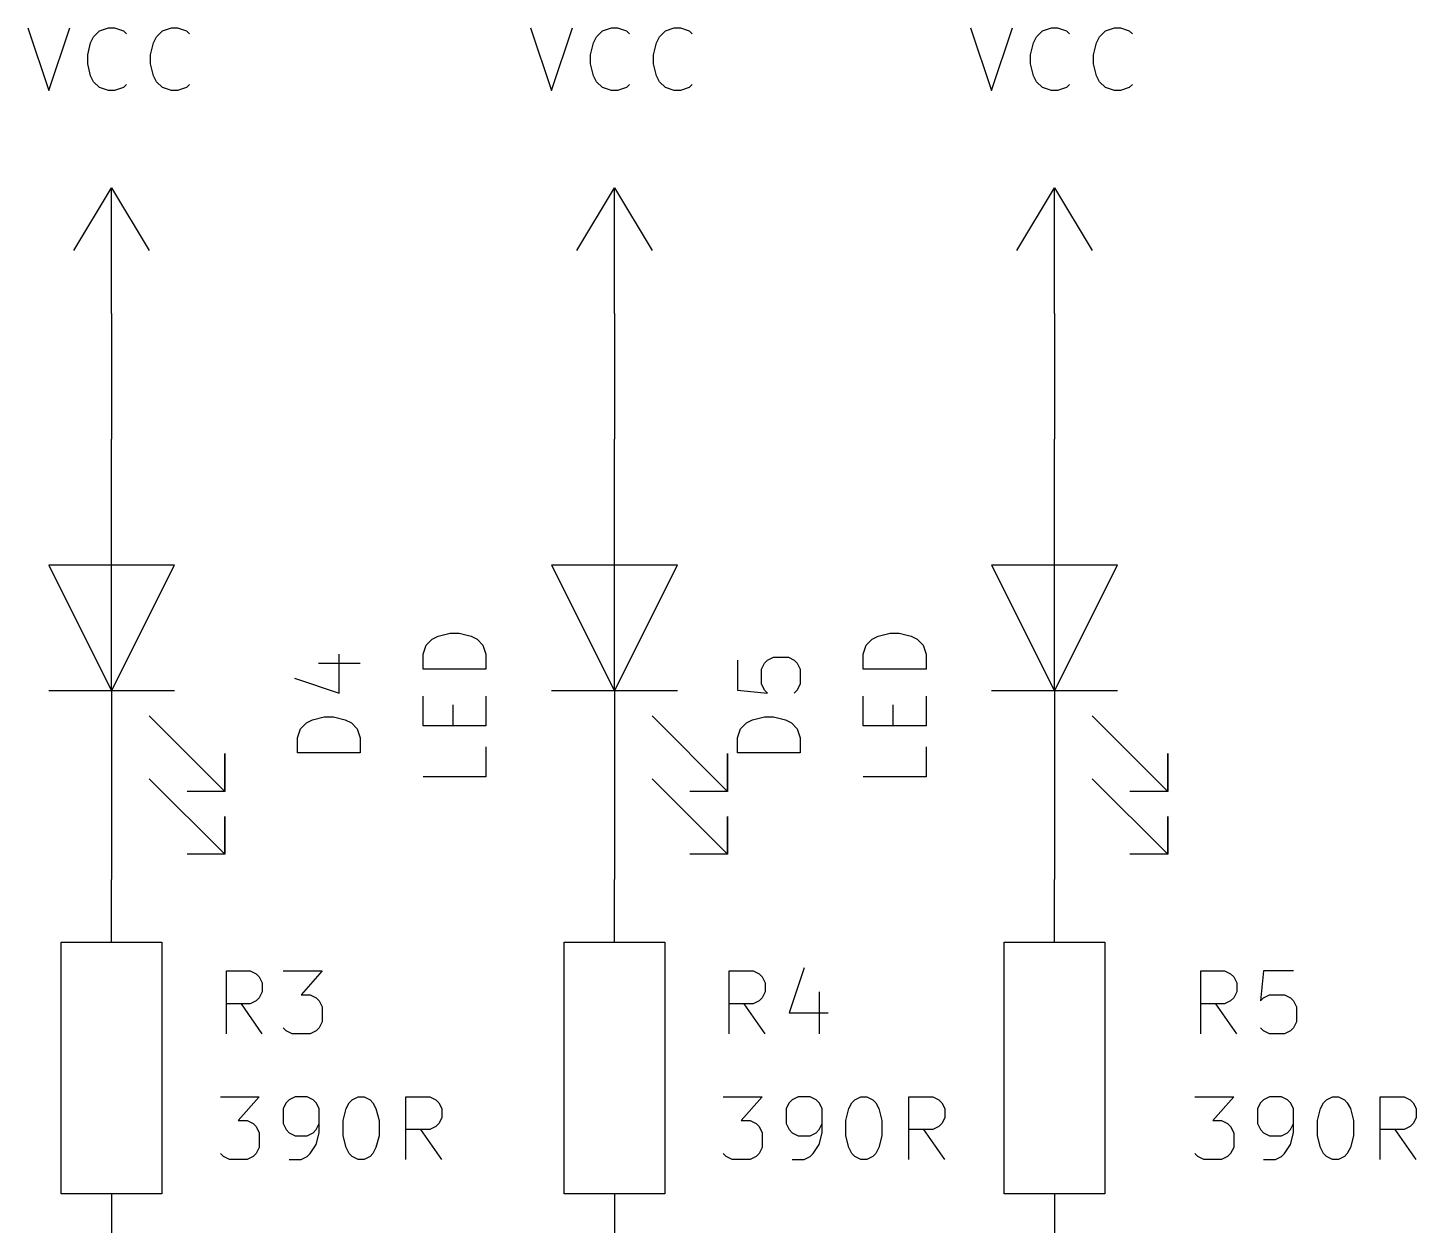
# Model space of a CAD drawing. Extents: x 0.4 to 11.3, y -7.9 to -0.4.
# Drawn here: x 5.883 to 6.988, y -2.625 to -1.673 of the extents above; entities that cross this region are included whole.
import ezdxf

# ---------------------------------------------------------------- set-up
doc = ezdxf.new("R2010")
doc.units = 0
doc.header["$MEASUREMENT"] = 0
for name, color, linetype in [('CYAN2', 4, 'CONTINUOUS'), ('GREEN3', 91, 'CONTINUOUS'), ('RED2', 1, 'CONTINUOUS')]:
    doc.layers.add(name, color=color, linetype=linetype)

msp = doc.modelspace()

# ---------------------------------------------------------------- linework, layer by layer
at = {"layer": 'CYAN2', "linetype": 'CONTINUOUS'}
for p, q in [((5.8833, -1.6728), (5.9, -1.7228)), ((5.9, -1.7228), (5.9167, -1.6728)), ((5.9357, -1.6799), (5.9405, -1.6752)), ((5.9405, -1.6752), (5.9476, -1.6728)), ((5.9476, -1.6728), (5.9524, -1.6728)), ((5.9524, -1.6728), (5.9595, -1.6752)), ((5.9595, -1.6752), (5.9619, -1.6776)), ((5.9857, -1.6799), (5.9905, -1.6752)), ((5.9905, -1.6752), (5.9976, -1.6728)), ((5.9976, -1.6728), (6.0024, -1.6728)), ((6.0024, -1.6728), (6.0095, -1.6752)), ((6.0095, -1.6752), (6.0119, -1.6776)), ((6.2833, -1.6728), (6.3, -1.7228)), ((6.3, -1.7228), (6.3167, -1.6728)), ((6.3357, -1.6799), (6.3405, -1.6752)), ((6.3405, -1.6752), (6.3476, -1.6728)), ((6.3476, -1.6728), (6.3524, -1.6728)), ((6.3524, -1.6728), (6.3595, -1.6752)), ((6.3595, -1.6752), (6.3619, -1.6776)), ((6.3857, -1.6799), (6.3905, -1.6752)), ((6.3905, -1.6752), (6.3976, -1.6728)), ((6.3976, -1.6728), (6.4024, -1.6728)), ((6.4024, -1.6728), (6.4095, -1.6752)), ((6.4095, -1.6752), (6.4119, -1.6776)), ((6.6333, -1.6728), (6.65, -1.7228)), ((6.65, -1.7228), (6.6667, -1.6728)), ((6.6857, -1.6799), (6.6905, -1.6752)), ((6.6905, -1.6752), (6.6976, -1.6728)), ((6.6976, -1.6728), (6.7024, -1.6728)), ((6.7024, -1.6728), (6.7095, -1.6752)), ((6.7095, -1.6752), (6.7119, -1.6776)), ((6.7357, -1.6799), (6.7405, -1.6752)), ((6.7405, -1.6752), (6.7476, -1.6728)), ((6.7476, -1.6728), (6.7524, -1.6728)), ((6.7524, -1.6728), (6.7595, -1.6752)), ((6.7595, -1.6752), (6.7619, -1.6776)), ((5.931, -1.6942), (5.9333, -1.6847)), ((5.9333, -1.6847), (5.9357, -1.6799)), ((5.981, -1.6942), (5.9833, -1.6847)), ((5.9833, -1.6847), (5.9857, -1.6799)), ((6.331, -1.6942), (6.3333, -1.6847)), ((6.3333, -1.6847), (6.3357, -1.6799)), ((6.381, -1.6942), (6.3833, -1.6847)), ((6.3833, -1.6847), (6.3857, -1.6799)), ((6.681, -1.6942), (6.6833, -1.6847)), ((6.6833, -1.6847), (6.6857, -1.6799)), ((6.731, -1.6942), (6.7333, -1.6847)), ((6.7333, -1.6847), (6.7357, -1.6799)), ((5.931, -1.7014), (5.931, -1.6942)), ((5.981, -1.7014), (5.981, -1.6942)), ((6.331, -1.7014), (6.331, -1.6942)), ((6.381, -1.7014), (6.381, -1.6942)), ((6.681, -1.7014), (6.681, -1.6942)), ((6.731, -1.7014), (6.731, -1.6942)), ((5.9333, -1.7109), (5.931, -1.7014)), ((5.9357, -1.7157), (5.9333, -1.7109)), ((5.9833, -1.7109), (5.981, -1.7014)), ((5.9857, -1.7157), (5.9833, -1.7109)), ((6.3333, -1.7109), (6.331, -1.7014)), ((6.3357, -1.7157), (6.3333, -1.7109)), ((6.3833, -1.7109), (6.381, -1.7014)), ((6.3857, -1.7157), (6.3833, -1.7109)), ((6.6833, -1.7109), (6.681, -1.7014)), ((6.6857, -1.7157), (6.6833, -1.7109)), ((6.7333, -1.7109), (6.731, -1.7014)), ((6.7357, -1.7157), (6.7333, -1.7109)), ((5.9405, -1.7204), (5.9357, -1.7157)), ((5.9476, -1.7228), (5.9405, -1.7204)), ((5.9524, -1.7228), (5.9476, -1.7228)), ((5.9595, -1.7204), (5.9524, -1.7228)), ((5.9619, -1.718), (5.9595, -1.7204)), ((5.9905, -1.7204), (5.9857, -1.7157)), ((5.9976, -1.7228), (5.9905, -1.7204)), ((6.0024, -1.7228), (5.9976, -1.7228)), ((6.0095, -1.7204), (6.0024, -1.7228)), ((6.0119, -1.718), (6.0095, -1.7204)), ((6.3405, -1.7204), (6.3357, -1.7157)), ((6.3476, -1.7228), (6.3405, -1.7204)), ((6.3524, -1.7228), (6.3476, -1.7228)), ((6.3595, -1.7204), (6.3524, -1.7228)), ((6.3619, -1.718), (6.3595, -1.7204)), ((6.3905, -1.7204), (6.3857, -1.7157)), ((6.3976, -1.7228), (6.3905, -1.7204)), ((6.4024, -1.7228), (6.3976, -1.7228)), ((6.4095, -1.7204), (6.4024, -1.7228)), ((6.4119, -1.718), (6.4095, -1.7204)), ((6.6905, -1.7204), (6.6857, -1.7157)), ((6.6976, -1.7228), (6.6905, -1.7204)), ((6.7024, -1.7228), (6.6976, -1.7228)), ((6.7095, -1.7204), (6.7024, -1.7228)), ((6.7119, -1.718), (6.7095, -1.7204)), ((6.7405, -1.7204), (6.7357, -1.7157)), ((6.7476, -1.7228), (6.7405, -1.7204)), ((6.7524, -1.7228), (6.7476, -1.7228)), ((6.7595, -1.7204), (6.7524, -1.7228)), ((6.7619, -1.718), (6.7595, -1.7204)), ((6.1978, -2.1708), (6.2002, -2.1637)), ((6.1978, -2.1708), (6.2002, -2.1637)), ((6.2002, -2.1637), (6.2049, -2.1589)), ((6.2002, -2.1637), (6.2049, -2.1589)), ((6.2049, -2.1589), (6.2097, -2.1565)), ((6.2049, -2.1589), (6.2097, -2.1565)), ((6.2097, -2.1565), (6.2192, -2.1542)), ((6.2097, -2.1565), (6.2192, -2.1542)), ((6.2192, -2.1542), (6.2264, -2.1542)), ((6.2192, -2.1542), (6.2264, -2.1542)), ((6.2264, -2.1542), (6.2359, -2.1565)), ((6.2264, -2.1542), (6.2359, -2.1565)), ((6.2359, -2.1565), (6.2407, -2.1589)), ((6.2359, -2.1565), (6.2407, -2.1589)), ((6.2407, -2.1589), (6.2454, -2.1637)), ((6.2407, -2.1589), (6.2454, -2.1637)), ((6.2454, -2.1637), (6.2478, -2.1708)), ((6.2454, -2.1637), (6.2478, -2.1708)), ((6.5478, -2.1708), (6.5502, -2.1637)), ((6.5478, -2.1708), (6.5502, -2.1637)), ((6.5502, -2.1637), (6.5549, -2.1589)), ((6.5502, -2.1637), (6.5549, -2.1589)), ((6.5549, -2.1589), (6.5597, -2.1565)), ((6.5549, -2.1589), (6.5597, -2.1565)), ((6.5597, -2.1565), (6.5692, -2.1542)), ((6.5597, -2.1565), (6.5692, -2.1542)), ((6.5692, -2.1542), (6.5764, -2.1542)), ((6.5692, -2.1542), (6.5764, -2.1542)), ((6.5764, -2.1542), (6.5859, -2.1565)), ((6.5764, -2.1542), (6.5859, -2.1565)), ((6.5859, -2.1565), (6.5907, -2.1589)), ((6.5859, -2.1565), (6.5907, -2.1589)), ((6.5907, -2.1589), (6.5954, -2.1637)), ((6.5907, -2.1589), (6.5954, -2.1637)), ((6.5954, -2.1637), (6.5978, -2.1708)), ((6.5954, -2.1637), (6.5978, -2.1708)), ((6.1311, -2.2018), (6.1311, -2.1708)), ((6.1311, -2.2018), (6.1311, -2.1708)), ((6.1978, -2.1827), (6.1978, -2.1708)), ((6.1978, -2.1827), (6.1978, -2.1708)), ((6.2478, -2.1708), (6.2478, -2.1827)), ((6.2478, -2.1708), (6.2478, -2.1827)), ((6.4478, -2.1756), (6.4478, -2.1994)), ((6.4478, -2.1756), (6.4478, -2.1994)), ((6.4692, -2.178), (6.4716, -2.1756)), ((6.4692, -2.178), (6.4716, -2.1756)), ((6.4716, -2.1756), (6.4764, -2.1732)), ((6.4716, -2.1756), (6.4764, -2.1732)), ((6.4764, -2.1732), (6.4883, -2.1732)), ((6.4764, -2.1732), (6.4883, -2.1732)), ((6.4883, -2.1732), (6.493, -2.1756)), ((6.4883, -2.1732), (6.493, -2.1756)), ((6.493, -2.1756), (6.4954, -2.178)), ((6.493, -2.1756), (6.4954, -2.178)), ((6.5478, -2.1827), (6.5478, -2.1708)), ((6.5478, -2.1827), (6.5478, -2.1708)), ((6.5978, -2.1708), (6.5978, -2.1827)), ((6.5978, -2.1708), (6.5978, -2.1827)), ((6.1145, -2.178), (6.1478, -2.178)), ((6.1145, -2.178), (6.1478, -2.178)), ((6.2478, -2.1827), (6.1978, -2.1827)), ((6.2478, -2.1827), (6.1978, -2.1827)), ((6.4669, -2.1827), (6.4692, -2.178)), ((6.4669, -2.1827), (6.4692, -2.178)), ((6.4669, -2.1946), (6.4669, -2.1827)), ((6.4669, -2.1946), (6.4669, -2.1827)), ((6.4954, -2.178), (6.4978, -2.1827)), ((6.4954, -2.178), (6.4978, -2.1827)), ((6.4978, -2.1827), (6.4978, -2.1946)), ((6.4978, -2.1827), (6.4978, -2.1946)), ((6.5978, -2.1827), (6.5478, -2.1827)), ((6.5978, -2.1827), (6.5478, -2.1827)), ((6.0954, -2.1899), (6.1311, -2.2018)), ((6.0954, -2.1899), (6.1311, -2.2018)), ((6.4692, -2.1994), (6.4669, -2.1946)), ((6.4692, -2.1994), (6.4669, -2.1946)), ((6.4978, -2.1946), (6.4954, -2.1994)), ((6.4978, -2.1946), (6.4954, -2.1994)), ((6.1978, -2.228), (6.1978, -2.2042)), ((6.1978, -2.228), (6.1978, -2.2042)), ((6.2478, -2.2042), (6.2478, -2.228)), ((6.2478, -2.2042), (6.2478, -2.228)), ((6.4478, -2.1994), (6.4716, -2.2018)), ((6.4478, -2.1994), (6.4716, -2.2018)), ((6.4716, -2.2018), (6.4692, -2.1994)), ((6.4716, -2.2018), (6.4692, -2.1994)), ((6.4954, -2.1994), (6.493, -2.2018)), ((6.4954, -2.1994), (6.493, -2.2018)), ((6.5478, -2.228), (6.5478, -2.2042)), ((6.5478, -2.228), (6.5478, -2.2042)), ((6.5978, -2.2042), (6.5978, -2.228)), ((6.5978, -2.2042), (6.5978, -2.228)), ((6.2216, -2.228), (6.2216, -2.2113)), ((6.2216, -2.228), (6.2216, -2.2113)), ((6.5716, -2.228), (6.5716, -2.2113)), ((6.5716, -2.228), (6.5716, -2.2113)), ((6.0978, -2.2375), (6.1002, -2.2304)), ((6.0978, -2.2375), (6.1002, -2.2304)), ((6.1002, -2.2304), (6.1049, -2.2256)), ((6.1002, -2.2304), (6.1049, -2.2256)), ((6.1049, -2.2256), (6.1097, -2.2232)), ((6.1049, -2.2256), (6.1097, -2.2232)), ((6.1097, -2.2232), (6.1192, -2.2208)), ((6.1097, -2.2232), (6.1192, -2.2208)), ((6.1192, -2.2208), (6.1264, -2.2208)), ((6.1192, -2.2208), (6.1264, -2.2208)), ((6.1264, -2.2208), (6.1359, -2.2232)), ((6.1264, -2.2208), (6.1359, -2.2232)), ((6.1359, -2.2232), (6.1407, -2.2256)), ((6.1359, -2.2232), (6.1407, -2.2256)), ((6.1407, -2.2256), (6.1454, -2.2304)), ((6.1407, -2.2256), (6.1454, -2.2304)), ((6.1454, -2.2304), (6.1478, -2.2375)), ((6.1454, -2.2304), (6.1478, -2.2375)), ((6.2478, -2.228), (6.1978, -2.228)), ((6.2478, -2.228), (6.1978, -2.228)), ((6.4478, -2.2375), (6.4502, -2.2304)), ((6.4478, -2.2375), (6.4502, -2.2304)), ((6.4502, -2.2304), (6.4549, -2.2256)), ((6.4502, -2.2304), (6.4549, -2.2256)), ((6.4549, -2.2256), (6.4597, -2.2232)), ((6.4549, -2.2256), (6.4597, -2.2232)), ((6.4597, -2.2232), (6.4692, -2.2208)), ((6.4597, -2.2232), (6.4692, -2.2208)), ((6.4692, -2.2208), (6.4764, -2.2208)), ((6.4692, -2.2208), (6.4764, -2.2208)), ((6.4764, -2.2208), (6.4859, -2.2232)), ((6.4764, -2.2208), (6.4859, -2.2232)), ((6.4859, -2.2232), (6.4907, -2.2256)), ((6.4859, -2.2232), (6.4907, -2.2256)), ((6.4907, -2.2256), (6.4954, -2.2304)), ((6.4907, -2.2256), (6.4954, -2.2304)), ((6.4954, -2.2304), (6.4978, -2.2375)), ((6.4954, -2.2304), (6.4978, -2.2375)), ((6.5978, -2.228), (6.5478, -2.228)), ((6.5978, -2.228), (6.5478, -2.228)), ((6.0978, -2.2494), (6.0978, -2.2375)), ((6.0978, -2.2494), (6.0978, -2.2375)), ((6.1478, -2.2375), (6.1478, -2.2494)), ((6.1478, -2.2375), (6.1478, -2.2494)), ((6.4478, -2.2494), (6.4478, -2.2375)), ((6.4478, -2.2494), (6.4478, -2.2375)), ((6.4978, -2.2375), (6.4978, -2.2494)), ((6.4978, -2.2375), (6.4978, -2.2494)), ((6.1478, -2.2494), (6.0978, -2.2494)), ((6.1478, -2.2494), (6.0978, -2.2494)), ((6.2478, -2.2446), (6.2478, -2.2684)), ((6.2478, -2.2446), (6.2478, -2.2684)), ((6.4978, -2.2494), (6.4478, -2.2494)), ((6.4978, -2.2494), (6.4478, -2.2494)), ((6.5978, -2.2446), (6.5978, -2.2684)), ((6.5978, -2.2446), (6.5978, -2.2684)), ((6.2478, -2.2684), (6.1978, -2.2684)), ((6.2478, -2.2684), (6.1978, -2.2684)), ((6.5978, -2.2684), (6.5478, -2.2684)), ((6.5978, -2.2684), (6.5478, -2.2684)), ((6.0413, -2.4728), (6.0413, -2.4228)), ((6.0413, -2.4228), (6.0603, -2.4228)), ((6.0603, -2.4228), (6.0651, -2.4252)), ((6.0651, -2.4252), (6.0675, -2.4276)), ((6.0675, -2.4276), (6.0699, -2.4323)), ((6.0865, -2.4228), (6.1175, -2.4228)), ((6.1175, -2.4228), (6.1008, -2.4418)), ((6.4413, -2.4728), (6.4413, -2.4228)), ((6.4413, -2.4228), (6.4603, -2.4228)), ((6.4603, -2.4228), (6.4651, -2.4252)), ((6.4651, -2.4252), (6.4675, -2.4276)), ((6.4675, -2.4276), (6.4699, -2.4323)), ((6.5008, -2.4204), (6.4889, -2.4561)), ((6.8163, -2.4728), (6.8163, -2.4228)), ((6.8163, -2.4228), (6.8353, -2.4228)), ((6.8353, -2.4228), (6.8401, -2.4252)), ((6.8401, -2.4252), (6.8425, -2.4276)), ((6.8425, -2.4276), (6.8449, -2.4323)), ((6.8663, -2.4228), (6.8639, -2.4466)), ((6.8901, -2.4228), (6.8663, -2.4228)), ((6.0699, -2.4395), (6.0675, -2.4442)), ((6.0699, -2.4323), (6.0699, -2.4395)), ((6.4699, -2.4395), (6.4675, -2.4442)), ((6.4699, -2.4323), (6.4699, -2.4395)), ((6.5127, -2.4395), (6.5127, -2.4728)), ((6.8449, -2.4395), (6.8425, -2.4442)), ((6.8449, -2.4323), (6.8449, -2.4395)), ((6.0603, -2.449), (6.0413, -2.449)), ((6.0699, -2.4728), (6.0532, -2.449)), ((6.0651, -2.4466), (6.0603, -2.449)), ((6.0675, -2.4442), (6.0651, -2.4466)), ((6.1008, -2.4418), (6.1079, -2.4418)), ((6.1079, -2.4418), (6.1127, -2.4442)), ((6.1127, -2.4442), (6.1151, -2.4466)), ((6.1151, -2.4466), (6.1175, -2.4514)), ((6.1175, -2.4514), (6.1175, -2.4633)), ((6.4603, -2.449), (6.4413, -2.449)), ((6.4699, -2.4728), (6.4532, -2.449)), ((6.4651, -2.4466), (6.4603, -2.449)), ((6.4675, -2.4442), (6.4651, -2.4466)), ((6.8353, -2.449), (6.8163, -2.449)), ((6.8449, -2.4728), (6.8282, -2.449)), ((6.8401, -2.4466), (6.8353, -2.449)), ((6.8425, -2.4442), (6.8401, -2.4466)), ((6.8639, -2.4466), (6.8663, -2.4442)), ((6.8663, -2.4442), (6.871, -2.4418)), ((6.871, -2.4418), (6.8829, -2.4418)), ((6.8829, -2.4418), (6.8877, -2.4442)), ((6.8877, -2.4442), (6.8901, -2.4466)), ((6.8901, -2.4466), (6.8925, -2.4514)), ((6.8925, -2.4514), (6.8925, -2.4633)), ((6.4889, -2.4561), (6.5199, -2.4561)), ((6.0889, -2.4704), (6.0865, -2.468)), ((6.0937, -2.4728), (6.0889, -2.4704)), ((6.1079, -2.4728), (6.0937, -2.4728)), ((6.1127, -2.4704), (6.1079, -2.4728)), ((6.1151, -2.468), (6.1127, -2.4704)), ((6.1175, -2.4633), (6.1151, -2.468)), ((6.8663, -2.4704), (6.8639, -2.468)), ((6.871, -2.4728), (6.8663, -2.4704)), ((6.8829, -2.4728), (6.871, -2.4728)), ((6.8877, -2.4704), (6.8829, -2.4728)), ((6.8901, -2.468), (6.8877, -2.4704)), ((6.8925, -2.4633), (6.8901, -2.468)), ((6.0365, -2.5228), (6.0675, -2.5228)), ((6.0675, -2.5228), (6.0508, -2.5418)), ((6.0889, -2.5276), (6.0865, -2.5323)), ((6.0913, -2.5252), (6.0889, -2.5276)), ((6.096, -2.5228), (6.0913, -2.5252)), ((6.1056, -2.5228), (6.096, -2.5228)), ((6.1103, -2.5252), (6.1056, -2.5228)), ((6.1127, -2.5276), (6.1103, -2.5252)), ((6.1151, -2.5323), (6.1127, -2.5276)), ((6.1365, -2.5323), (6.1389, -2.5276)), ((6.1389, -2.5276), (6.1413, -2.5252)), ((6.1413, -2.5252), (6.146, -2.5228)), ((6.146, -2.5228), (6.1508, -2.5228)), ((6.1508, -2.5228), (6.1556, -2.5252)), ((6.1556, -2.5252), (6.1579, -2.5276)), ((6.1579, -2.5276), (6.1603, -2.5323)), ((6.1841, -2.5728), (6.1841, -2.5228)), ((6.1841, -2.5228), (6.2032, -2.5228)), ((6.2032, -2.5228), (6.2079, -2.5252)), ((6.2079, -2.5252), (6.2103, -2.5276)), ((6.2103, -2.5276), (6.2127, -2.5323)), ((6.4365, -2.5228), (6.4675, -2.5228)), ((6.4675, -2.5228), (6.4508, -2.5418)), ((6.4889, -2.5276), (6.4865, -2.5323)), ((6.4913, -2.5252), (6.4889, -2.5276)), ((6.496, -2.5228), (6.4913, -2.5252)), ((6.5056, -2.5228), (6.496, -2.5228)), ((6.5103, -2.5252), (6.5056, -2.5228)), ((6.5127, -2.5276), (6.5103, -2.5252)), ((6.5151, -2.5323), (6.5127, -2.5276)), ((6.5365, -2.5323), (6.5389, -2.5276)), ((6.5389, -2.5276), (6.5413, -2.5252)), ((6.5413, -2.5252), (6.546, -2.5228)), ((6.546, -2.5228), (6.5508, -2.5228)), ((6.5508, -2.5228), (6.5556, -2.5252)), ((6.5556, -2.5252), (6.5579, -2.5276)), ((6.5579, -2.5276), (6.5603, -2.5323)), ((6.5841, -2.5728), (6.5841, -2.5228)), ((6.5841, -2.5228), (6.6032, -2.5228)), ((6.6032, -2.5228), (6.6079, -2.5252)), ((6.6079, -2.5252), (6.6103, -2.5276)), ((6.6103, -2.5276), (6.6127, -2.5323)), ((6.8115, -2.5228), (6.8425, -2.5228)), ((6.8425, -2.5228), (6.8258, -2.5418)), ((6.8639, -2.5276), (6.8615, -2.5323)), ((6.8663, -2.5252), (6.8639, -2.5276)), ((6.871, -2.5228), (6.8663, -2.5252)), ((6.8806, -2.5228), (6.871, -2.5228)), ((6.8853, -2.5252), (6.8806, -2.5228)), ((6.8877, -2.5276), (6.8853, -2.5252)), ((6.8901, -2.5323), (6.8877, -2.5276)), ((6.9115, -2.5323), (6.9139, -2.5276)), ((6.9139, -2.5276), (6.9163, -2.5252)), ((6.9163, -2.5252), (6.921, -2.5228)), ((6.921, -2.5228), (6.9258, -2.5228)), ((6.9258, -2.5228), (6.9306, -2.5252)), ((6.9306, -2.5252), (6.9329, -2.5276)), ((6.9329, -2.5276), (6.9353, -2.5323)), ((6.9591, -2.5728), (6.9591, -2.5228)), ((6.9591, -2.5228), (6.9782, -2.5228)), ((6.9782, -2.5228), (6.9829, -2.5252)), ((6.9829, -2.5252), (6.9853, -2.5276)), ((6.9853, -2.5276), (6.9877, -2.5323)), ((6.0865, -2.5323), (6.0865, -2.5442)), ((6.1151, -2.5514), (6.1151, -2.5323)), ((6.1341, -2.5418), (6.1365, -2.5323)), ((6.1603, -2.5323), (6.1627, -2.5418)), ((6.2127, -2.5395), (6.2103, -2.5442)), ((6.2127, -2.5323), (6.2127, -2.5395)), ((6.4865, -2.5323), (6.4865, -2.5442)), ((6.5151, -2.5514), (6.5151, -2.5323)), ((6.5341, -2.5418), (6.5365, -2.5323)), ((6.5603, -2.5323), (6.5627, -2.5418)), ((6.6127, -2.5395), (6.6103, -2.5442)), ((6.6127, -2.5323), (6.6127, -2.5395)), ((6.8615, -2.5323), (6.8615, -2.5442)), ((6.8901, -2.5514), (6.8901, -2.5323)), ((6.9091, -2.5418), (6.9115, -2.5323)), ((6.9353, -2.5323), (6.9377, -2.5418)), ((6.9877, -2.5395), (6.9853, -2.5442)), ((6.9877, -2.5323), (6.9877, -2.5395)), ((6.0508, -2.5418), (6.0579, -2.5418)), ((6.0579, -2.5418), (6.0627, -2.5442)), ((6.0627, -2.5442), (6.0651, -2.5466)), ((6.0651, -2.5466), (6.0675, -2.5514)), ((6.0865, -2.5442), (6.0889, -2.549)), ((6.0889, -2.549), (6.0913, -2.5514)), ((6.1103, -2.5514), (6.1127, -2.549)), ((6.1127, -2.549), (6.1151, -2.5442)), ((6.1341, -2.5538), (6.1341, -2.5418)), ((6.1627, -2.5418), (6.1627, -2.5538)), ((6.2032, -2.549), (6.1841, -2.549)), ((6.2127, -2.5728), (6.196, -2.549)), ((6.2079, -2.5466), (6.2032, -2.549)), ((6.2103, -2.5442), (6.2079, -2.5466)), ((6.4508, -2.5418), (6.4579, -2.5418)), ((6.4579, -2.5418), (6.4627, -2.5442)), ((6.4627, -2.5442), (6.4651, -2.5466)), ((6.4651, -2.5466), (6.4675, -2.5514)), ((6.4865, -2.5442), (6.4889, -2.549)), ((6.4889, -2.549), (6.4913, -2.5514)), ((6.5103, -2.5514), (6.5127, -2.549)), ((6.5127, -2.549), (6.5151, -2.5442)), ((6.5341, -2.5538), (6.5341, -2.5418)), ((6.5627, -2.5418), (6.5627, -2.5538)), ((6.6032, -2.549), (6.5841, -2.549)), ((6.6127, -2.5728), (6.596, -2.549)), ((6.6079, -2.5466), (6.6032, -2.549)), ((6.6103, -2.5442), (6.6079, -2.5466)), ((6.8258, -2.5418), (6.8329, -2.5418)), ((6.8329, -2.5418), (6.8377, -2.5442)), ((6.8377, -2.5442), (6.8401, -2.5466)), ((6.8401, -2.5466), (6.8425, -2.5514)), ((6.8615, -2.5442), (6.8639, -2.549)), ((6.8639, -2.549), (6.8663, -2.5514)), ((6.8853, -2.5514), (6.8877, -2.549)), ((6.8877, -2.549), (6.8901, -2.5442)), ((6.9091, -2.5538), (6.9091, -2.5418)), ((6.9377, -2.5418), (6.9377, -2.5538)), ((6.9782, -2.549), (6.9591, -2.549)), ((6.9877, -2.5728), (6.971, -2.549)), ((6.9829, -2.5466), (6.9782, -2.549)), ((6.9853, -2.5442), (6.9829, -2.5466)), ((6.0675, -2.5514), (6.0675, -2.5633)), ((6.0913, -2.5514), (6.096, -2.5538)), ((6.096, -2.5538), (6.1056, -2.5538)), ((6.1056, -2.5538), (6.1103, -2.5514)), ((6.1079, -2.568), (6.1127, -2.5609)), ((6.1127, -2.5609), (6.1151, -2.5514)), ((6.1365, -2.5633), (6.1341, -2.5538)), ((6.1627, -2.5538), (6.1603, -2.5633)), ((6.4675, -2.5514), (6.4675, -2.5633)), ((6.4913, -2.5514), (6.496, -2.5538)), ((6.496, -2.5538), (6.5056, -2.5538)), ((6.5056, -2.5538), (6.5103, -2.5514)), ((6.5079, -2.568), (6.5127, -2.5609)), ((6.5127, -2.5609), (6.5151, -2.5514)), ((6.5365, -2.5633), (6.5341, -2.5538)), ((6.5627, -2.5538), (6.5603, -2.5633)), ((6.8425, -2.5514), (6.8425, -2.5633)), ((6.8663, -2.5514), (6.871, -2.5538)), ((6.871, -2.5538), (6.8806, -2.5538)), ((6.8806, -2.5538), (6.8853, -2.5514)), ((6.8829, -2.568), (6.8877, -2.5609)), ((6.8877, -2.5609), (6.8901, -2.5514)), ((6.9115, -2.5633), (6.9091, -2.5538)), ((6.9377, -2.5538), (6.9353, -2.5633)), ((6.0389, -2.5704), (6.0365, -2.568)), ((6.0437, -2.5728), (6.0389, -2.5704)), ((6.0579, -2.5728), (6.0437, -2.5728)), ((6.0627, -2.5704), (6.0579, -2.5728)), ((6.0651, -2.568), (6.0627, -2.5704)), ((6.0675, -2.5633), (6.0651, -2.568)), ((6.0913, -2.5728), (6.1008, -2.5728)), ((6.1008, -2.5728), (6.1056, -2.5704)), ((6.1056, -2.5704), (6.1079, -2.568)), ((6.1389, -2.568), (6.1365, -2.5633)), ((6.1413, -2.5704), (6.1389, -2.568)), ((6.146, -2.5728), (6.1413, -2.5704)), ((6.1508, -2.5728), (6.146, -2.5728)), ((6.1556, -2.5704), (6.1508, -2.5728)), ((6.1579, -2.568), (6.1556, -2.5704)), ((6.1603, -2.5633), (6.1579, -2.568)), ((6.4389, -2.5704), (6.4365, -2.568)), ((6.4437, -2.5728), (6.4389, -2.5704)), ((6.4579, -2.5728), (6.4437, -2.5728)), ((6.4627, -2.5704), (6.4579, -2.5728)), ((6.4651, -2.568), (6.4627, -2.5704)), ((6.4675, -2.5633), (6.4651, -2.568)), ((6.4913, -2.5728), (6.5008, -2.5728)), ((6.5008, -2.5728), (6.5056, -2.5704)), ((6.5056, -2.5704), (6.5079, -2.568)), ((6.5389, -2.568), (6.5365, -2.5633)), ((6.5413, -2.5704), (6.5389, -2.568)), ((6.546, -2.5728), (6.5413, -2.5704)), ((6.5508, -2.5728), (6.546, -2.5728)), ((6.5556, -2.5704), (6.5508, -2.5728)), ((6.5579, -2.568), (6.5556, -2.5704)), ((6.5603, -2.5633), (6.5579, -2.568)), ((6.8139, -2.5704), (6.8115, -2.568)), ((6.8187, -2.5728), (6.8139, -2.5704)), ((6.8329, -2.5728), (6.8187, -2.5728)), ((6.8377, -2.5704), (6.8329, -2.5728)), ((6.8401, -2.568), (6.8377, -2.5704)), ((6.8425, -2.5633), (6.8401, -2.568)), ((6.8663, -2.5728), (6.8758, -2.5728)), ((6.8758, -2.5728), (6.8806, -2.5704)), ((6.8806, -2.5704), (6.8829, -2.568)), ((6.9139, -2.568), (6.9115, -2.5633)), ((6.9163, -2.5704), (6.9139, -2.568)), ((6.921, -2.5728), (6.9163, -2.5704)), ((6.9258, -2.5728), (6.921, -2.5728)), ((6.9306, -2.5704), (6.9258, -2.5728)), ((6.9329, -2.568), (6.9306, -2.5704)), ((6.9353, -2.5633), (6.9329, -2.568))]:
    msp.add_line(p, q, dxfattribs=at)
at = {"layer": 'GREEN3', "linetype": 'CONTINUOUS'}
for p, q in [((5.95, -1.9), (5.95, -2)), ((6.35, -1.9), (6.35, -2)), ((6.7, -1.9), (6.7, -2)), ((5.95, -2.3), (5.95, -2.35)), ((6.35, -2.3), (6.35, -2.35)), ((6.7, -2.3), (6.7, -2.35))]:
    msp.add_line(p, q, dxfattribs=at)
at = {"layer": 'RED2', "linetype": 'CONTINUOUS'}
for p, q in [((5.92, -1.85), (5.95, -1.8)), ((5.95, -1.9), (5.95, -1.8)), ((5.95, -1.8), (5.98, -1.85)), ((6.32, -1.85), (6.35, -1.8)), ((6.35, -1.9), (6.35, -1.8)), ((6.35, -1.8), (6.38, -1.85)), ((6.67, -1.85), (6.7, -1.8)), ((6.7, -1.9), (6.7, -1.8)), ((6.7, -1.8), (6.73, -1.85)), ((5.95, -2.1), (5.95, -2)), ((6.35, -2.1), (6.35, -2)), ((6.35, -2.1), (6.35, -2)), ((6.7, -2.1), (6.7, -2)), ((6.7, -2.1), (6.7, -2)), ((6, -2.1), (5.9, -2.1)), ((5.9, -2.1), (5.95, -2.2)), ((5.95, -2.2), (5.95, -2.1)), ((5.95, -2.2), (6, -2.1)), ((6.4, -2.1), (6.3, -2.1)), ((6.3, -2.1), (6.35, -2.2)), ((6.35, -2.2), (6.35, -2.1)), ((6.35, -2.2), (6.4, -2.1)), ((6.75, -2.1), (6.65, -2.1)), ((6.65, -2.1), (6.7, -2.2)), ((6.7, -2.2), (6.7, -2.1)), ((6.7, -2.2), (6.75, -2.1)), ((6, -2.2), (5.9, -2.2)), ((5.95, -2.2), (5.95, -2.3)), ((6.4, -2.2), (6.3, -2.2)), ((6.35, -2.2), (6.35, -2.3)), ((6.35, -2.2), (6.35, -2.3)), ((6.75, -2.2), (6.65, -2.2)), ((6.7, -2.2), (6.7, -2.3)), ((6.7, -2.2), (6.7, -2.3)), ((5.98, -2.22), (6.04, -2.28)), ((6.38, -2.22), (6.44, -2.28)), ((6.73, -2.22), (6.79, -2.28)), ((6.04, -2.28), (6.04, -2.25)), ((6.04, -2.25), (6.04, -2.28)), ((6.44, -2.28), (6.44, -2.25)), ((6.44, -2.25), (6.44, -2.28)), ((6.79, -2.28), (6.79, -2.25)), ((6.79, -2.25), (6.79, -2.28)), ((5.98, -2.27), (6.04, -2.33)), ((6.38, -2.27), (6.44, -2.33)), ((6.73, -2.27), (6.79, -2.33)), ((6.04, -2.28), (6.01, -2.28)), ((6.44, -2.28), (6.41, -2.28)), ((6.79, -2.28), (6.76, -2.28)), ((6.04, -2.33), (6.04, -2.3)), ((6.04, -2.3), (6.04, -2.33)), ((6.44, -2.33), (6.44, -2.3)), ((6.44, -2.3), (6.44, -2.33)), ((6.79, -2.33), (6.79, -2.3)), ((6.79, -2.3), (6.79, -2.33)), ((6.04, -2.33), (6.01, -2.33)), ((6.44, -2.33), (6.41, -2.33)), ((6.79, -2.33), (6.76, -2.33)), ((5.95, -2.4), (5.95, -2.35)), ((6.35, -2.4), (6.35, -2.35)), ((6.7, -2.4), (6.7, -2.35)), ((5.91, -2.6), (5.91, -2.4)), ((5.91, -2.4), (5.99, -2.4)), ((5.99, -2.4), (5.99, -2.6)), ((6.31, -2.6), (6.31, -2.4)), ((6.31, -2.4), (6.39, -2.4)), ((6.39, -2.4), (6.39, -2.6)), ((6.66, -2.6), (6.66, -2.4)), ((6.66, -2.4), (6.74, -2.4)), ((6.74, -2.4), (6.74, -2.6)), ((5.99, -2.6), (5.91, -2.6)), ((5.95, -2.6), (5.95, -2.65)), ((6.39, -2.6), (6.31, -2.6)), ((6.35, -2.6), (6.35, -2.65)), ((6.74, -2.6), (6.66, -2.6)), ((6.7, -2.6), (6.7, -2.65))]:
    msp.add_line(p, q, dxfattribs=at)

doc.saveas('drawing.dxf')
